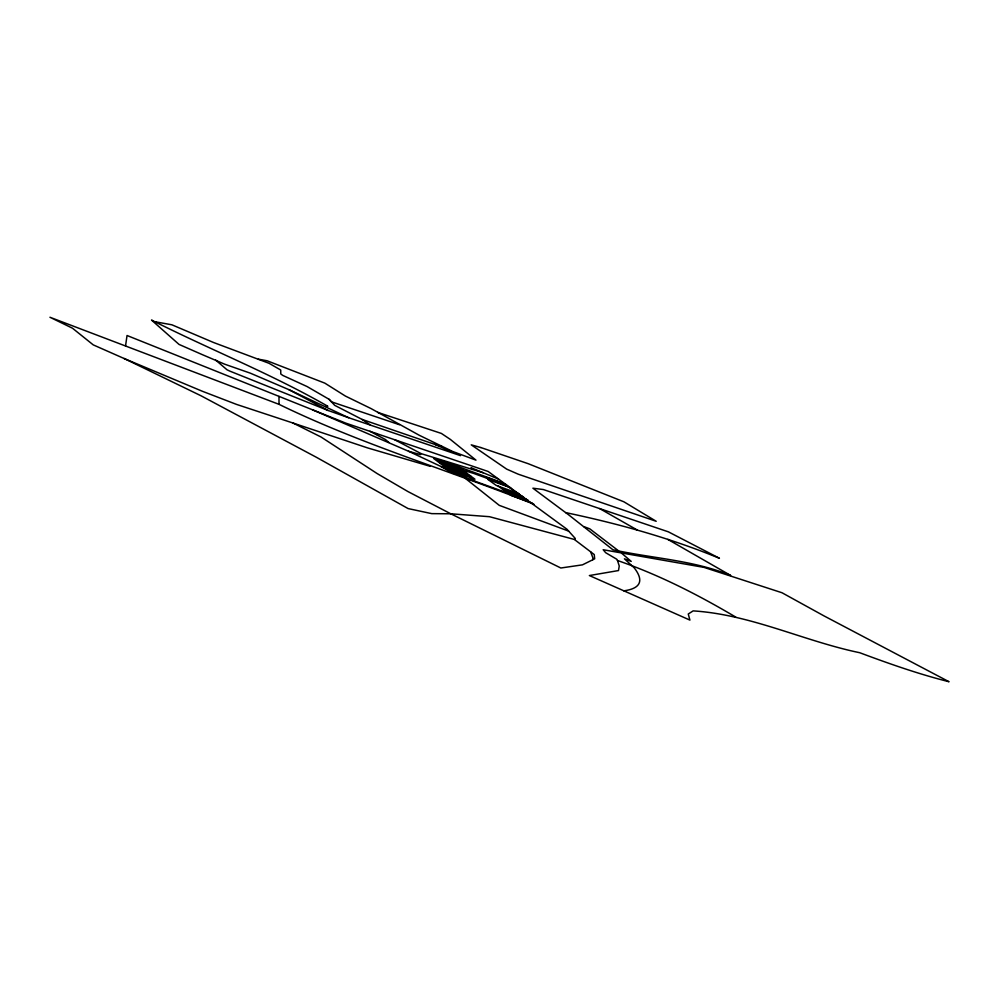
<?xml version="1.0" encoding="UTF-8"?>
<svg xmlns="http://www.w3.org/2000/svg" width="999" height="999" viewBox="0 0 999 999"><rect width="100%" height="100%" fill="white"/><g stroke="black" fill="none" stroke-linecap="round" stroke-linejoin="round"><path stroke-width="1.5" d="M125.537 345.991L127.035 335.502L345.741 423.114L488.161 471.478L566.883 529.17L575.312 538.498L574.325 539.435L489.46 516.695L450.774 513.786L431.755 513.636L408.091 508.566L316.521 457.355L200.999 395.766L124.013 358.466L93.244 344.88L72.515 328.234L49.95 317.257L279.008 404.333C361.201 444.368 449.263 470.379 533.966 504.27M124.013 358.466L202.497 391.321L236.501 404.395L293.057 423.052L320.991 436.975L377.185 473.588L407.967 491.583L450.774 513.786L560.839 568.006L582.467 564.847L592.657 559.815L592.969 558.029L590.609 551.785M483.166 472.739L421.141 453.646L420.392 454.62L408.529 451.248L312.687 409.877M592.657 559.815L594.68 558.816L594.243 554.545L574.325 539.435M325.736 406.506L327.822 406.281C270.966 373.651 209.877 349.563 151.498 320.055L179.033 344.418L202.21 354.595L224.675 364.185L250.349 373.176L288.848 389.635L348.614 417.707L460.502 455.644L435.102 444.493L362.175 419.455L334.702 405.344L329.121 399.313L307.055 386.538L282.767 375.412L280.769 373.963L280.744 370.03L269.031 363.299L213.536 342.495L171.915 324.812L155.881 321.903M623.763 590.796L624.6 590.721A502.684 61.126 21.5 0 0 639.685 581.018A503.796 61.264 21.5 0 0 634.153 567.769L624.425 558.816L631.218 561.413L621.515 553.121M258.366 359.165L267.083 360.764L324.837 383.141L345.417 396.079L371.029 408.566L419.255 435.264L452.709 451.498L475.974 460.139L450.349 439.41L441.383 433.429L377.672 412.375M565.646 512.599C618.069 523.588 669.817 537.899 719.43 558.279L668.381 531.843L543.344 489.547L532.904 488.199L568.793 514.947L612.899 549.75C652.16 558.429 693.094 560.027 730.669 575.461L667.844 539.398M430.182 466.321L367.42 447.852L293.057 423.052M439.722 463.024L473.514 473.364L506.256 485.314M435.102 444.493L442.195 446.665M399.488 424.737L331.443 401.823L329.121 399.313M215.697 360.102L227.06 369.817L229.982 371.178L328.072 410.464L348.614 417.707M450.924 470.517L474.937 479.195L458.891 467.395L437.812 459.702L453.421 471.366M502.547 489.235L523.513 496.853M506.83 492.32L527.909 499.975M532.342 503.121L511.163 495.429L498.326 486.188M506.505 484.777L485.951 477.272L490.022 480.207M507.929 486.501L488.586 478.858M441.633 462.562L462.824 470.292M510.689 487.749L487.949 479.458L496.216 485.427L519.193 493.781M445.517 465.459L466.808 473.226M449.438 468.394L470.854 476.186M617.494 560.514L619.243 565.996L618.506 570.554L589.373 575.549L689.909 620.092L688.261 614.01L693.131 610.889C750.911 614.51 803.546 641.033 859.689 652.709C889.023 663.661 918.655 674.1 949.05 681.743L823.975 615.884L782.017 592.757L703.995 567.382L603.184 549.737L605.681 552.709L616.683 559.203L617.494 560.514C658.903 574.725 698.076 594.792 735.701 617.057M568.643 531.106L499.25 505.344L464.885 478.009M583.903 526.623L589.76 528.833L618.556 550.849M498.501 479.095L471.004 467.682L472.327 469.393M408.529 451.248L468.818 479.557M328.072 410.464L288.848 389.635M369.967 431.268L385.427 439.548L388.848 442.445M394.83 439.797L421.141 453.646M441.009 466.508L453.284 473.451M599.587 508.541L637.412 530.107M362.175 419.455L370.117 424.8M503.596 489.66L509.078 493.606M469.567 477.297L474.825 481.181M375.999 433.454L377.859 435.214M278.996 396.378L279.008 404.333M480.894 447.564L471.241 444.842L506.668 469.118L518.294 474.213L656.206 521.291L623.913 501.81L528.109 463.661L480.894 447.564M446.953 462.512L433.554 458.391L447.664 468.981L469.542 479.258L527.172 500.174L502.959 482.967L446.953 462.512"/></g></svg>
